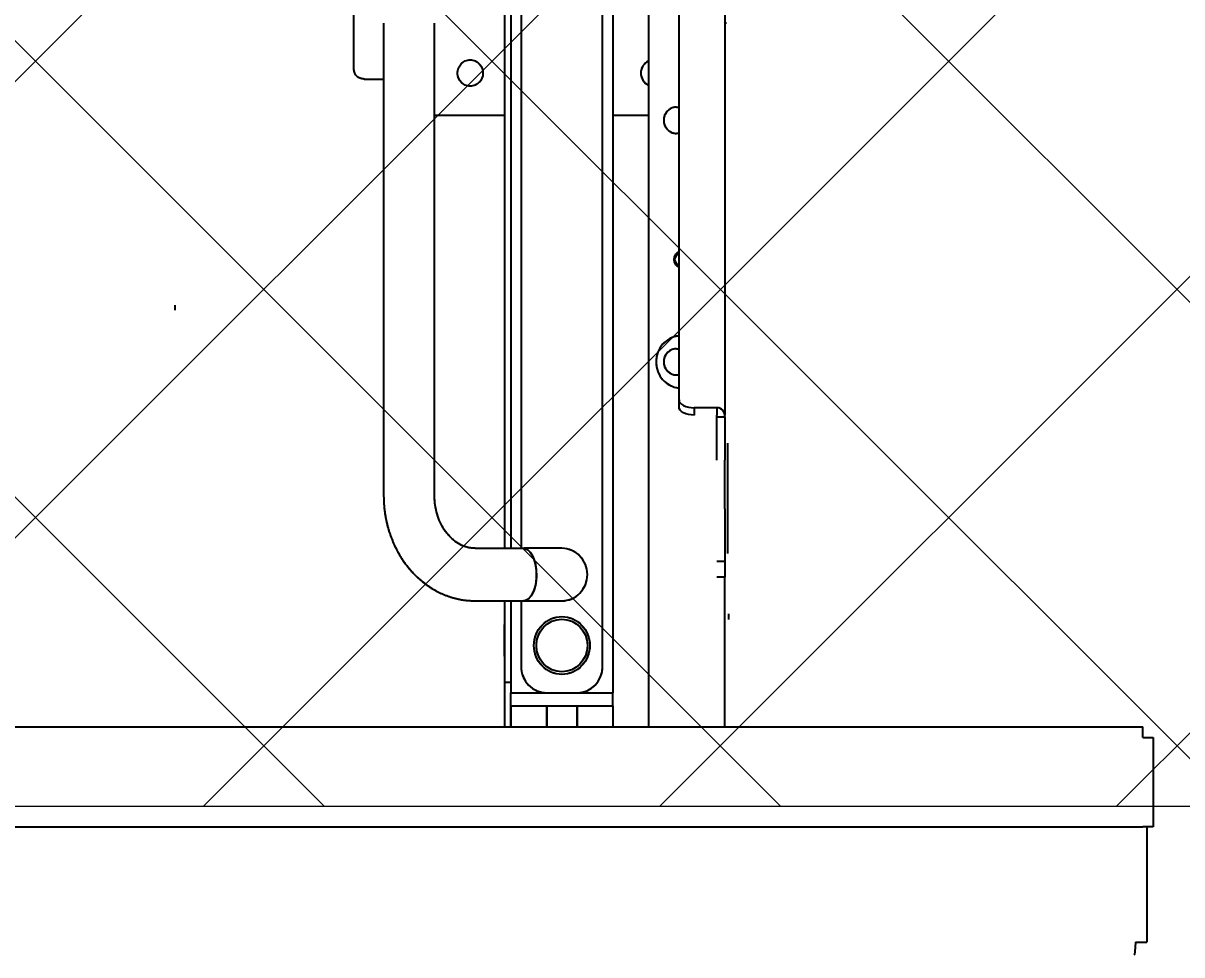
# Model space of a CAD drawing. Header units: centimetres. Extents: x 405564 to 502064, y 46284 to 60634.
# Drawn here: x 454611.76 to 454634.55, y 54263.58 to 54281.91 of the extents above; entities that cross this region are included whole.
import ezdxf
from ezdxf import colors
from ezdxf.entities.mleader import LeaderData, LeaderLine
from ezdxf.math import Vec2, Vec3
from ezdxf.xclip import XClip

# ---------------------------------------------------------------- set-up
doc = ezdxf.new("R2010")
doc.units = ezdxf.units.CM
doc.header["$XCLIPFRAME"] = 0
for name, pattern in [('ACAD_ISO07W100', [3, 0, -3]), ('DOT', [0.25, 0, -0.25]), ('SLD-2点鎖線', [12.7, 6.35, -1.27, 1.27, -1.27, 1.27, -1.27]), ('SLD-実線', [0])]:
    doc.linetypes.add(name, pattern=pattern)
for name, color, linetype in [('---___EB_draft03_cihazlar', 8, 'Continuous'), ('AS_DOS_TERAS_UST', 8, 'ACAD_ISO07W100'), ('AS_DUV', 8, 'Continuous'), ('AS_PYZ_BINA', 8, 'Continuous')]:
    doc.layers.add(name, color=color, linetype=linetype)
for name, color, linetype, lineweight in [('0-KRCN-AYDINLATMA-130426', 8, 'Continuous', 9), ('0-KRCN-MİMARİ-220526', 8, 'Continuous', 9), ('OL_Ic', 8, 'Continuous', 9)]:
    doc.layers.add(name, color=color, linetype=linetype, lineweight=lineweight)
doc.styles.add('Normal_ITL', font='swissi.ttf')

# ---------------------------------------------------------------- blocks, each defined once
blk = doc.blocks.new('50W 60x60 cm  SIVA ALTI LED ARMATÜR')
at = {"layer": '0-KRCN-AYDINLATMA-130426'}
h = blk.add_hatch(dxfattribs=at)
h.set_pattern_fill('ANSI37', color=256, scale=0.2)
h.paths.add_polyline_path([(-2.6, 2.5943), (2.6, 2.5943), (2.6, -2.6057), (-2.6, -2.6057)])
blk.add_lwpolyline([(-2.6, 2.5943), (2.6, 2.5943), (2.6, -2.6057), (-2.6, -2.6057)], close=True, dxfattribs=at)
blk = doc.blocks.new('G$C27E741DA')
at = {"layer": '0-KRCN-AYDINLATMA-130426', "xscale": 10, "yscale": 10, "zscale": 10}
blk.add_blockref('50W 60x60 cm  SIVA ALTI LED ARMATÜR', (16565.39, 7158.54), dxfattribs=at)
blk = doc.blocks.new('SMD Dizgi Makinesi')
at = {"layer": '---___EB_draft03_cihazlar', "linetype": 'SLD-実線'}
for p, q in [((275446.783, -39837.953), (275446.783, -39837.753)), ((275446.783, -39837.753), (275448.54, -39837.753)), ((275448.54, -39837.753), (275448.54, -39837.953)), ((275446.577, -39867.496), (275446.577, -39837.953)), ((275446.783, -39837.953), (275446.577, -39837.953)), ((275448.54, -39837.878), (275450.813, -39837.878)), ((275448.54, -39867.496), (275448.54, -39837.953)), ((275450.813, -39838.028), (275450.813, -39837.878)), ((275450.813, -39838.099), (275450.813, -39838.028)), ((275450.813, -39838.099), (275450.912, -39838.106)), ((275450.912, -39838.106), (275450.996, -39838.114)), ((275450.996, -39838.114), (275451.052, -39838.121)), ((275451.052, -39838.121), (275451.071, -39838.128)), ((275427.119, -39846.175), (275440.441, -39846.175)), ((275432.731, -39846.142), (275432.731, -39846.175)), ((275440.476, -39846.175), (275440.441, -39846.175)), ((275440.476, -39846.175), (275441.326, -39846.175)), ((275440.476, -39846.335), (275440.476, -39846.175)), ((275440.997, -39846.125), (275443.167, -39846.125)), ((275442.288, -39846.175), (275441.326, -39846.175)), ((275442.288, -39846.175), (275443.322, -39846.175)), ((275443.322, -39846.175), (275443.632, -39846.175)), ((275443.322, -39846.175), (275443.322, -39846.335)), ((275446.577, -39846.175), (275443.632, -39846.175)), ((275443.632, -39846.175), (275443.632, -39846.335)), ((275444.355, -39846.105), (275444.465, -39846.105)), ((275440.298, -39846.335), (275440.441, -39846.335)), ((275440.298, -39846.335), (275440.298, -39846.776)), ((275440.476, -39846.335), (275440.441, -39846.335)), ((275441.326, -39846.335), (275440.476, -39846.335)), ((275440.228, -39847.026), (275440.252, -39846.988)), ((275440.252, -39846.988), (275440.272, -39846.943)), ((275440.272, -39846.943), (275440.286, -39846.891)), ((275440.286, -39846.891), (275440.295, -39846.835)), ((275440.295, -39846.835), (275440.298, -39846.776)), ((275440.298, -39846.776), (275440.441, -39846.776)), ((275440.395, -39846.988), (275440.371, -39847.026)), ((275440.414, -39846.943), (275440.395, -39846.988)), ((275440.429, -39846.891), (275440.414, -39846.943)), ((275440.438, -39846.835), (275440.429, -39846.891)), ((275440.441, -39846.776), (275440.438, -39846.835)), ((275440.141, -39847.076), (275427.134, -39847.076)), ((275434.384, -39847.127), (275434.384, -39847.076)), ((275434.901, -39847.076), (275434.901, -39847.127)), ((275437.248, -39847.1), (275437.248, -39847.076)), ((275437.248, -39847.1), (275437.38, -39847.174)), ((275437.38, -39847.174), (275437.513, -39847.1)), ((275437.513, -39847.076), (275437.513, -39847.1)), ((275439.137, -39847.127), (275439.137, -39847.076)), ((275439.654, -39847.076), (275439.654, -39847.127)), ((275440.141, -39847.076), (275440.172, -39847.071)), ((275440.283, -39847.076), (275440.141, -39847.076)), ((275440.172, -39847.071), (275440.201, -39847.054)), ((275440.201, -39847.054), (275440.228, -39847.026)), ((275440.314, -39847.071), (275440.283, -39847.076)), ((275440.343, -39847.054), (275440.314, -39847.071)), ((275440.371, -39847.026), (275440.343, -39847.054)), ((275428.236, -39847.677), (275446.577, -39847.677)), ((275434.539, -39848.378), (275434.539, -39847.677)), ((275428.856, -39848.378), (275445.905, -39848.378)), ((275445.388, -39848.579), (275429.373, -39848.579)), ((275446.163, -39848.378), (275445.905, -39848.378)), ((275445.905, -39848.479), (275445.905, -39848.378)), ((275445.905, -39849.079), (275445.905, -39848.479)), ((275445.905, -39849.079), (275445.905, -39848.479)), ((275446.163, -39848.378), (275446.577, -39848.378)), ((275446.163, -39848.479), (275446.163, -39848.378)), ((275446.163, -39850.281), (275446.163, -39848.479)), ((275445.905, -39849.68), (275445.905, -39849.079)), ((275446.163, -39849.079), (275446.577, -39849.079)), ((275446.163, -39849.085), (275446.577, -39849.085)), ((275443.063, -39849.38), (275443.063, -39850.131)), ((275444.097, -39850.131), (275444.097, -39849.38)), ((275445.905, -39850.281), (275445.905, -39849.68)), ((275445.905, -39850.281), (275445.905, -39849.68)), ((275446.163, -39849.674), (275446.577, -39849.674)), ((275446.163, -39849.68), (275446.577, -39849.68)), ((275443.139, -39850.001), (275443.227, -39849.948)), ((275443.158, -39849.987), (275443.254, -39849.937)), ((275443.227, -39849.948), (275443.342, -39849.909)), ((275443.254, -39849.937), (275443.374, -39849.901)), ((275443.342, -39849.909), (275443.475, -39849.886)), ((275443.374, -39849.901), (275443.51, -39849.883)), ((275443.475, -39849.886), (275443.615, -39849.881)), ((275443.51, -39849.883), (275443.65, -39849.883)), ((275443.615, -39849.881), (275443.753, -39849.895)), ((275443.65, -39849.883), (275443.786, -39849.901)), ((275443.753, -39849.895), (275443.878, -39849.926)), ((275443.786, -39849.901), (275443.906, -39849.937)), ((275443.878, -39849.926), (275443.981, -39849.973)), ((275443.906, -39849.937), (275444.002, -39849.987)), ((275431.697, -39850.181), (275443.064, -39850.181)), ((275443.063, -39850.131), (275443.083, -39850.063)), ((275443.064, -39850.136), (275443.063, -39850.131)), ((275443.064, -39850.131), (275443.065, -39850.114)), ((275443.064, -39850.131), (275443.064, -39851.083)), ((275443.065, -39850.114), (275443.093, -39850.047)), ((275443.083, -39850.063), (275443.139, -39850.001)), ((275443.093, -39850.047), (275443.158, -39849.987)), ((275443.981, -39849.973), (275444.054, -39850.031)), ((275444.002, -39849.987), (275444.067, -39850.047)), ((275444.054, -39850.031), (275444.092, -39850.097)), ((275444.067, -39850.047), (275444.095, -39850.114)), ((275444.092, -39850.097), (275444.097, -39850.136)), ((275444.095, -39850.114), (275444.097, -39850.131)), ((275444.097, -39851.083), (275444.097, -39850.131)), ((275444.097, -39850.181), (275445.388, -39850.181)), ((275431.697, -39850.381), (275443.064, -39850.381)), ((275444.097, -39850.381), (275445.905, -39850.381)), ((275445.698, -39850.501), (275445.698, -39850.381)), ((275445.905, -39850.381), (275445.905, -39850.281)), ((275446.163, -39850.381), (275445.905, -39850.381)), ((275446.163, -39850.381), (275446.163, -39850.281)), ((275446.577, -39850.381), (275446.163, -39850.381)), ((275446.163, -39850.381), (275446.577, -39850.381)), ((275443.064, -39850.501), (275431.697, -39850.501)), ((275434.539, -39851.883), (275434.539, -39850.501)), ((275444.665, -39850.501), (275444.097, -39850.501)), ((275444.562, -39850.501), (275444.562, -39850.511)), ((275445.182, -39850.511), (275444.562, -39850.511)), ((275445.698, -39850.501), (275444.665, -39850.501)), ((275445.182, -39850.511), (275445.182, -39850.501)), ((275446.577, -39850.501), (275445.698, -39850.501)), ((275442.03, -39851.883), (275432.731, -39851.883)), ((275432.731, -39852.885), (275442.03, -39852.885)), ((275433.831, -39853.269), (275433.831, -39852.885)), ((275433.641, -39853.469), (275432.317, -39853.469))]:
    blk.add_line(p, q, dxfattribs=at)
at = {"layer": '---___EB_draft03_cihazlar', "linetype": 'SLD-2点鎖線'}
for p, q in [((275446.783, -39837.953), (275446.783, -39837.753)), ((275446.783, -39837.753), (275448.54, -39837.753)), ((275448.54, -39837.753), (275448.54, -39837.953)), ((275446.577, -39867.496), (275446.577, -39837.953)), ((275446.783, -39837.953), (275446.577, -39837.953)), ((275448.54, -39837.878), (275450.813, -39837.878)), ((275448.54, -39867.496), (275448.54, -39837.953)), ((275450.813, -39838.028), (275450.813, -39837.878)), ((275450.813, -39838.099), (275450.813, -39838.028)), ((275450.813, -39838.099), (275450.912, -39838.106)), ((275450.912, -39838.106), (275450.996, -39838.114)), ((275450.996, -39838.114), (275451.052, -39838.121)), ((275451.052, -39838.121), (275451.071, -39838.128)), ((275427.119, -39846.175), (275440.441, -39846.175)), ((275432.731, -39846.142), (275432.731, -39846.175)), ((275440.476, -39846.175), (275440.441, -39846.175)), ((275440.476, -39846.175), (275441.326, -39846.175)), ((275440.476, -39846.335), (275440.476, -39846.175)), ((275440.997, -39846.125), (275443.167, -39846.125)), ((275442.288, -39846.175), (275441.326, -39846.175)), ((275442.288, -39846.175), (275443.322, -39846.175)), ((275443.322, -39846.175), (275443.632, -39846.175)), ((275443.322, -39846.175), (275443.322, -39846.335)), ((275446.577, -39846.175), (275443.632, -39846.175)), ((275443.632, -39846.175), (275443.632, -39846.335)), ((275444.355, -39846.105), (275444.465, -39846.105)), ((275440.298, -39846.335), (275440.441, -39846.335)), ((275440.298, -39846.335), (275440.298, -39846.776)), ((275440.476, -39846.335), (275440.441, -39846.335)), ((275441.326, -39846.335), (275440.476, -39846.335)), ((275440.228, -39847.026), (275440.252, -39846.988)), ((275440.252, -39846.988), (275440.272, -39846.943)), ((275440.272, -39846.943), (275440.286, -39846.891)), ((275440.286, -39846.891), (275440.295, -39846.835)), ((275440.295, -39846.835), (275440.298, -39846.776)), ((275440.298, -39846.776), (275440.441, -39846.776)), ((275440.395, -39846.988), (275440.371, -39847.026)), ((275440.414, -39846.943), (275440.395, -39846.988)), ((275440.429, -39846.891), (275440.414, -39846.943)), ((275440.438, -39846.835), (275440.429, -39846.891)), ((275440.441, -39846.776), (275440.438, -39846.835)), ((275440.141, -39847.076), (275427.134, -39847.076)), ((275434.384, -39847.127), (275434.384, -39847.076)), ((275434.901, -39847.076), (275434.901, -39847.127)), ((275437.248, -39847.1), (275437.248, -39847.076)), ((275437.248, -39847.1), (275437.38, -39847.174)), ((275437.38, -39847.174), (275437.513, -39847.1)), ((275437.513, -39847.076), (275437.513, -39847.1)), ((275439.137, -39847.127), (275439.137, -39847.076)), ((275439.654, -39847.076), (275439.654, -39847.127)), ((275440.141, -39847.076), (275440.172, -39847.071)), ((275440.283, -39847.076), (275440.141, -39847.076)), ((275440.172, -39847.071), (275440.201, -39847.054)), ((275440.201, -39847.054), (275440.228, -39847.026)), ((275440.314, -39847.071), (275440.283, -39847.076)), ((275440.343, -39847.054), (275440.314, -39847.071)), ((275440.371, -39847.026), (275440.343, -39847.054)), ((275428.236, -39847.677), (275446.577, -39847.677)), ((275434.539, -39848.378), (275434.539, -39847.677)), ((275428.856, -39848.378), (275445.905, -39848.378)), ((275445.388, -39848.579), (275429.373, -39848.579)), ((275446.163, -39848.378), (275445.905, -39848.378)), ((275445.905, -39848.479), (275445.905, -39848.378)), ((275445.905, -39849.079), (275445.905, -39848.479)), ((275445.905, -39849.079), (275445.905, -39848.479)), ((275446.163, -39848.378), (275446.577, -39848.378)), ((275446.163, -39848.479), (275446.163, -39848.378)), ((275446.163, -39850.281), (275446.163, -39848.479)), ((275445.905, -39849.68), (275445.905, -39849.079)), ((275446.163, -39849.079), (275446.577, -39849.079)), ((275446.163, -39849.085), (275446.577, -39849.085)), ((275443.063, -39849.38), (275443.063, -39850.131)), ((275444.097, -39850.131), (275444.097, -39849.38)), ((275445.905, -39850.281), (275445.905, -39849.68)), ((275445.905, -39850.281), (275445.905, -39849.68)), ((275446.163, -39849.674), (275446.577, -39849.674)), ((275446.163, -39849.68), (275446.577, -39849.68)), ((275443.139, -39850.001), (275443.227, -39849.948)), ((275443.158, -39849.987), (275443.254, -39849.937)), ((275443.227, -39849.948), (275443.342, -39849.909)), ((275443.254, -39849.937), (275443.374, -39849.901)), ((275443.342, -39849.909), (275443.475, -39849.886)), ((275443.374, -39849.901), (275443.51, -39849.883)), ((275443.475, -39849.886), (275443.615, -39849.881)), ((275443.51, -39849.883), (275443.65, -39849.883)), ((275443.615, -39849.881), (275443.753, -39849.895)), ((275443.65, -39849.883), (275443.786, -39849.901)), ((275443.753, -39849.895), (275443.878, -39849.926)), ((275443.786, -39849.901), (275443.906, -39849.937)), ((275443.878, -39849.926), (275443.981, -39849.973)), ((275443.906, -39849.937), (275444.002, -39849.987)), ((275431.697, -39850.181), (275443.064, -39850.181)), ((275443.063, -39850.131), (275443.083, -39850.063)), ((275443.064, -39850.136), (275443.063, -39850.131)), ((275443.064, -39850.131), (275443.065, -39850.114)), ((275443.064, -39850.131), (275443.064, -39851.083)), ((275443.065, -39850.114), (275443.093, -39850.047)), ((275443.083, -39850.063), (275443.139, -39850.001)), ((275443.093, -39850.047), (275443.158, -39849.987)), ((275443.981, -39849.973), (275444.054, -39850.031)), ((275444.002, -39849.987), (275444.067, -39850.047)), ((275444.054, -39850.031), (275444.092, -39850.097)), ((275444.067, -39850.047), (275444.095, -39850.114)), ((275444.092, -39850.097), (275444.097, -39850.136)), ((275444.095, -39850.114), (275444.097, -39850.131)), ((275444.097, -39851.083), (275444.097, -39850.131)), ((275444.097, -39850.181), (275445.388, -39850.181)), ((275431.697, -39850.381), (275443.064, -39850.381)), ((275444.097, -39850.381), (275445.905, -39850.381)), ((275445.698, -39850.501), (275445.698, -39850.381)), ((275445.905, -39850.381), (275445.905, -39850.281)), ((275446.163, -39850.381), (275445.905, -39850.381)), ((275446.163, -39850.381), (275446.163, -39850.281)), ((275446.163, -39850.381), (275446.577, -39850.381)), ((275446.577, -39850.381), (275446.163, -39850.381)), ((275443.064, -39850.501), (275431.697, -39850.501)), ((275434.539, -39851.883), (275434.539, -39850.501)), ((275444.665, -39850.501), (275444.097, -39850.501)), ((275444.562, -39850.501), (275444.562, -39850.511)), ((275445.182, -39850.511), (275444.562, -39850.511)), ((275445.698, -39850.501), (275444.665, -39850.501)), ((275445.182, -39850.511), (275445.182, -39850.501)), ((275446.577, -39850.501), (275445.698, -39850.501)), ((275442.03, -39851.883), (275432.731, -39851.883)), ((275432.731, -39852.885), (275442.03, -39852.885)), ((275433.831, -39853.269), (275433.831, -39852.885)), ((275433.641, -39853.469), (275432.317, -39853.469))]:
    blk.add_line(p, q, dxfattribs=at)
at = {"layer": '---___EB_draft03_cihazlar', "linetype": 'SLD-実線'}
for centre, major_axis, start_param, end_param in [((275440.453, -39846.325), (-0.155, 0), 4.792085, 6.351921), ((275434.642, -39847.127), (-0.258, 0), 0, 3.141593), ((275437.38, -39847.026), (-0.155, 0), 0.339837, 1.570796), ((275437.38, -39847.026), (-0.155, 0), 1.570796, 2.801756), ((275439.395, -39847.026), (-0.517, 0), 0.100167, 3.041425), ((275439.395, -39847.127), (-0.258, 0), 0, 3.141593), ((275433.712, -39847.577), (-0.258, 0), 0.411517, 2.730076), ((275445.388, -39849.079), (-0.517, 0), 3.141593, 4.712389), ((275443.58, -39849.38), (-0.517, 0), 3.141593, 6.283185), ((275444.975, -39849.38), (-0.568, 0), 4.712389, 10.995574), ((275444.975, -39849.38), (-0.517, 0), 4.712389, 10.995574), ((275445.388, -39849.68), (-0.517, 0), 1.570796, 3.141593), ((275433.712, -39851.182), (-0.258, 0), 4.712389, 10.995574)]:
    blk.add_ellipse(centre, major_axis=major_axis, ratio=0.969208, start_param=start_param, end_param=end_param, dxfattribs=at)
at = {"layer": '---___EB_draft03_cihazlar', "linetype": 'SLD-2点鎖線'}
for centre, major_axis, start_param, end_param in [((275440.453, -39846.325), (-0.155, 0), 4.792085, 6.351921), ((275434.642, -39847.127), (-0.258, 0), 0, 3.141593), ((275437.38, -39847.026), (-0.155, 0), 0.339837, 1.570796), ((275437.38, -39847.026), (-0.155, 0), 1.570796, 2.801756), ((275439.395, -39847.026), (-0.517, 0), 0.100167, 3.041425), ((275439.395, -39847.127), (-0.258, 0), 0, 3.141593), ((275433.712, -39847.577), (-0.258, 0), 0.411517, 2.730076), ((275445.388, -39849.079), (-0.517, 0), 3.141593, 4.712389), ((275443.58, -39849.38), (-0.517, 0), 3.141593, 6.283185), ((275444.975, -39849.38), (-0.568, 0), 4.712389, 10.995574), ((275444.975, -39849.38), (-0.517, 0), 4.712389, 10.995574), ((275445.388, -39849.68), (-0.517, 0), 1.570796, 3.141593), ((275433.712, -39851.182), (-0.258, 0), 4.712389, 10.995574)]:
    blk.add_ellipse(centre, major_axis=major_axis, ratio=0.969208, start_param=start_param, end_param=end_param, dxfattribs=at)
for points, knots in [([(275443.063, -39851.083), (275443.063, -39851.102), (275443.061, -39851.167), (275443.037, -39851.278), (275442.976, -39851.412), (275442.885, -39851.537), (275442.768, -39851.647), (275442.629, -39851.738), (275442.472, -39851.81), (275442.302, -39851.859), (275442.152, -39851.881), (275442.061, -39851.883), (275442.03, -39851.883)], [0, 0, 0, 0, 0.047981, 0.170414, 0.290653, 0.406296, 0.517855, 0.626669, 0.733837, 0.84006, 0.945747, 1, 1, 1, 1]), ([(275442.03, -39852.885), (275442.081, -39852.884), (275442.219, -39852.881), (275442.443, -39852.853), (275442.697, -39852.794), (275442.941, -39852.706), (275443.171, -39852.592), (275443.382, -39852.454), (275443.571, -39852.292), (275443.736, -39852.111), (275443.872, -39851.913), (275443.978, -39851.702), (275444.051, -39851.481), (275444.091, -39851.274), (275444.095, -39851.14), (275444.097, -39851.083)], [0, 0, 0, 0, 0.047501, 0.129388, 0.211378, 0.293394, 0.375374, 0.457231, 0.538867, 0.620169, 0.701029, 0.781381, 0.861203, 0.940538, 1, 1, 1, 1]), ([(275433.831, -39853.269), (275433.828, -39853.295), (275433.822, -39853.348), (275433.778, -39853.414), (275433.716, -39853.46), (275433.666, -39853.466), (275433.641, -39853.469)], [0, 0, 0, 0, 0.250001, 0.500011, 0.750005, 1, 1, 1, 1])]:
    blk.add_open_spline(points, degree=3, knots=knots, dxfattribs=at)
at = {"layer": '---___EB_draft03_cihazlar', "linetype": 'SLD-実線'}
for points, knots in [([(275443.063, -39851.083), (275443.063, -39851.102), (275443.061, -39851.167), (275443.037, -39851.278), (275442.976, -39851.412), (275442.885, -39851.537), (275442.768, -39851.647), (275442.629, -39851.738), (275442.472, -39851.81), (275442.302, -39851.859), (275442.152, -39851.881), (275442.061, -39851.883), (275442.03, -39851.883)], [0, 0, 0, 0, 0.047981, 0.170414, 0.290653, 0.406296, 0.517855, 0.626669, 0.733837, 0.84006, 0.945747, 1, 1, 1, 1]), ([(275442.03, -39852.885), (275442.081, -39852.884), (275442.219, -39852.881), (275442.443, -39852.853), (275442.697, -39852.794), (275442.941, -39852.706), (275443.171, -39852.592), (275443.382, -39852.454), (275443.571, -39852.292), (275443.736, -39852.111), (275443.872, -39851.913), (275443.978, -39851.702), (275444.051, -39851.481), (275444.091, -39851.274), (275444.095, -39851.14), (275444.097, -39851.083)], [0, 0, 0, 0, 0.047501, 0.129388, 0.211378, 0.293394, 0.375374, 0.457231, 0.538867, 0.620169, 0.701029, 0.781381, 0.861203, 0.940538, 1, 1, 1, 1]), ([(275433.831, -39853.269), (275433.828, -39853.295), (275433.822, -39853.348), (275433.778, -39853.414), (275433.716, -39853.46), (275433.666, -39853.466), (275433.641, -39853.469)], [0, 0, 0, 0, 0.250001, 0.500011, 0.750005, 1, 1, 1, 1])]:
    blk.add_open_spline(points, degree=3, knots=knots, dxfattribs=at)
blk = doc.blocks.new('A$Ca63a641c')
at = {"layer": 'AS_PYZ_BINA'}
ml = blk.add_multileader_mtext('Standard', dxfattribs=at)
ml.set_content('EST boyalı panel çit ve panel çit kapı (AS 51.101)', color=256, style='Normal_ITL')
ml.set_leader_properties()
ml.build(insert=Vec2(0, 0))
ml.multileader.update_dxf_attribs({"dogleg_length": 0.379, "arrow_head_size": 17.043, "scale": 75})
ctx = ml.context
ctx.base_point, ctx.scale, ctx.char_height, ctx.arrow_head_size, ctx.landing_gap_size, ctx.plane_origin = Vec3(140.513, 464.302), 75, 20, 17.043, 14.202, Vec3(92.505, 620.113)
notes = []
notes.append((ctx, [(0, (1, 1, 0), (112.109, 464.302), (1, 0), 28.404, [(0, [(68.504, 410)], 0, [])])]))
ctx.mtext.insert, ctx.mtext.width, ctx.mtext.flow_direction = Vec3(154.715, 477.513), 604.56338, 5
for ctx, leaders in notes:
    for number, flags, end, landing, length, lines in leaders:
        leader = LeaderData()
        leader.index, (leader.has_last_leader_line, leader.has_dogleg_vector, leader.attachment_direction) = number, flags
        leader.last_leader_point, leader.dogleg_vector, leader.dogleg_length = Vec3(end), Vec3(landing), length
        for number, points, colour, breaks in lines:
            line = LeaderLine()
            line.index, line.vertices, line.color, line.breaks = number, Vec3.list(points), colors.encode_raw_color(colour), breaks
            leader.lines.append(line)
        ctx.leaders.append(leader)
blk = doc.blocks.new('A$C85dec720')
at = {"layer": 'OL_Ic'}
blk.add_blockref('A$Ca63a641c', (5315.078, 5344.253, 28.4), dxfattribs=at)
blk = doc.blocks.new('A$C6A10300A')
at = {"layer": 'AS_DOS_TERAS_UST', "linetype": 'DOT', "ltscale": 80}
blk.add_line((16550.68, -7101.454), (16550.68, -6201.454), dxfattribs=at)
at = {"layer": '---___EB_draft03_cihazlar', "rotation": 270}
blk.add_blockref('SMD Dizgi Makinesi', (56407.668, 269080.624), dxfattribs=at)
at = {"layer": 'AS_DUV'}
ref = blk.add_blockref('A$C85dec720', (28900.964, -17748.984), dxfattribs=dict(at, rotation=105.0255580063709))
XClip(ref).set_block_clipping_path([(6220.3367769278, 6783.7313721173), (4126.4071464743, -1017.0000000052), (7354.8298234051, -1883.5969356479), (9448.7594538586, 5917.1344364745)])

msp = doc.modelspace()

# ---------------------------------------------------------------- block references
at = {"layer": '0-KRCN-AYDINLATMA-130426'}
msp.add_blockref('G$C27E741DA', (438064.066, 47134.016), dxfattribs=at)

# ---------------------------------------------------------------- next in the draw order: block references
at = {"layer": '0-KRCN-MİMARİ-220526'}
msp.add_blockref('A$C6A10300A', (438064.066, 60634.016), dxfattribs=at)

doc.saveas('drawing.dxf')
